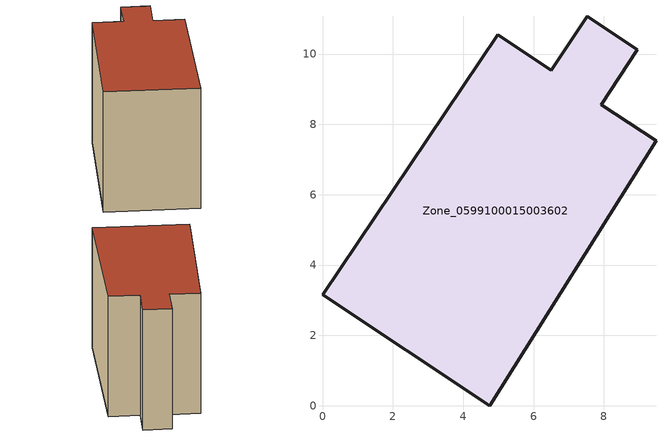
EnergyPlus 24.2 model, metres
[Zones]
Zone_0599100015003602
 floor ground (C_G): 4.76,0 0,3.15 4.98,10.54 6.5,9.53 7.52,11.07 8.95,10.12 7.92,8.56 9.48,7.53 z0.84
 wall outside (C_F): 7.92,8.56 8.95,10.12 7.52,11.07 6.5,9.53 4.98,10.54 0,3.15 4.76,0 9.48,7.53 7.92,8.56 z0.84:8.75
 roof outside (C_R): 4.76,0 9.48,7.53 7.92,8.56 8.95,10.12 7.52,11.07 6.5,9.53 4.98,10.54 0,3.15 z8.75
[BUILDING]
Pand.0599100015003602: North Axis=0; Terrain=City; Loads Convergence Tolerance Value=0.04; Temperature Convergence Tolerance Value=0.4; Solar Distribution=FullExterior; Maximum Number of Warmup Days=25; Minimum Number of Warmup Days=1
[Site:Location]
Rotterdam.The.Hague.AP_ZH_NLD Design_Conditions: Latitude=51.96; Longitude=4.45; Time Zone=1; Elevation=-4.5
[SITE:GROUNDTEMPERATURE:BUILDINGSURFACE]
18, 18, 18, 18, 18, 18, 18, 18, 18, 18, 18, 18
[MATERIAL] Thermal Absorptance=0.9; Solar Absorptance=0.7; Visible Absorptance=0.7
Name | Roughness | Thickness | Conductivity | Density | Specific Heat
G.TI.1965-1974 | MediumSmooth | 0.15 | 0.882353 | 540 | 1210
F.TI.1965-1974 | Rough | 0.3 | 0.697674 | 1920 | 840
R.TI.1965-1974 | MediumRough | 0.2 | 0.232558 | 1500 | 1000
[CONSTRUCTION]
C_G: G.TI.1965-1974
C_F: F.TI.1965-1974
C_R: R.TI.1965-1974
[ZONE]
Zone_0599100015003602: Type=1; Multiplier=1; Ceiling Height=Autocalculate; Volume=Autocalculate; Floor Area=autocalculate; Part of Total Floor Area=Yes
[ZONEINFILTRATION:DESIGNFLOWRATE]
Infil_Zone_0599100015003602: Zone or ZoneList or Space or SpaceList=Zone_0599100015003602; Schedule=AlwaysOn; Design Flow Rate Calculation Method=Flow/Area; Flow Rate per Floor Area=0.003; Constant Term Coefficient=1; Temperature Term Coefficient=0; Velocity Term Coefficient=0; Velocity Squared Term Coefficient=0
[HVACTEMPLATE:ZONE:IDEALLOADSAIRSYSTEM]
Zone_0599100015003602: Maximum Heating Supply Air Temperature=50; Minimum Cooling Supply Air Temperature=13; Maximum Heating Supply Air Humidity Ratio=0.0156; Minimum Cooling Supply Air Humidity Ratio=0.0077; Heating Limit=NoLimit; Cooling Limit=NoLimit; Dehumidification Control Type=ConstantSensibleHeatRatio; Cooling Sensible Heat Ratio=0.7; Dehumidification Setpoint=60; Humidification Control Type=None; Humidification Setpoint=30; Outdoor Air Method=None; Outdoor Air Flow Rate per Person=0.00944; Outdoor Air Flow Rate per Zone Floor Area=0; Outdoor Air Flow Rate per Zone=0; Demand Controlled Ventilation Type=None; Outdoor Air Economizer Type=NoEconomizer; Heat Recovery Type=None; Sensible Heat Recovery Effectiveness=0.7; Latent Heat Recovery Effectiveness=0.65
[ZONECONTROL:THERMOSTAT]
ThermostatControl_Zone_0599100015003602: Zone or ZoneList=Zone_0599100015003602; Control Type Schedule=DualSetpointControlType; Control 1=Thermostat_Zone_0599100015003602; Temperature Difference Between Cutout And Setpoint=0
[THERMOSTATSETPOINT:DUALSETPOINT]
Thermostat_Zone_0599100015003602: Heating Setpoint Temperature Schedule=HeatingSetpoint_Zone_0599100015003602; Cooling Setpoint Temperature Schedule=CoolingSetpoint_Zone_0599100015003602
[SCHEDULE:COMPACT]
HeatingSetpoint_Zone_0599100015003602: Through: 12/31, For: AllDays, Until: 24:00, 21
CoolingSetpoint_Zone_0599100015003602: Through: 12/31, For: AllDays, Until: 24:00, 24
DualSetpointControlType: Through: 12/31, For: AllDays, Until: 24:00, 4
AlwaysOn: Through: 12/31, For: AllDays, Until: 24:00, 1
